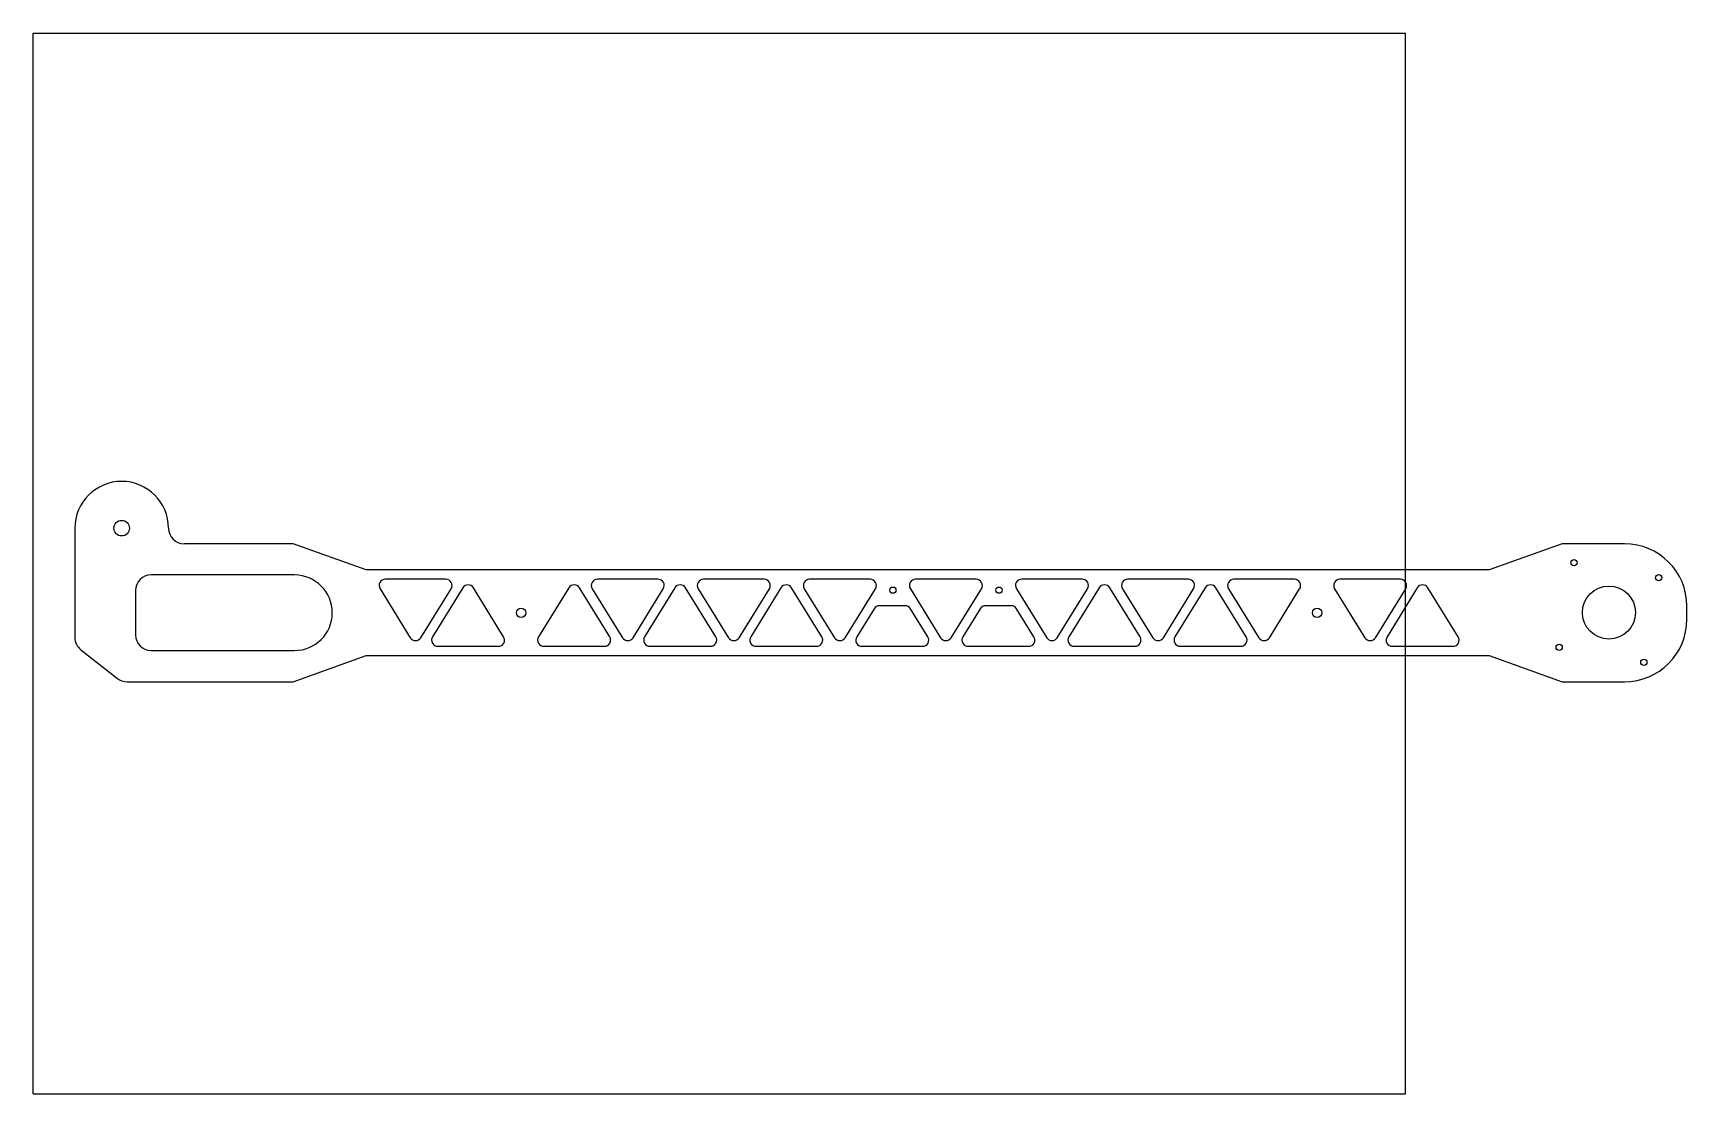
# Model space of a CAD drawing. Header units: inches. Extents: x 0 to 26.5, y 0 to 17.
import ezdxf

# ---------------------------------------------------------------- set-up
doc = ezdxf.new("R2010")
doc.units = ezdxf.units.IN
doc.header["$LTSCALE"] = 1.21
doc.header["$MEASUREMENT"] = 0
doc.layers.get('0').update_dxf_attribs({"linetype": 'CONTINUOUS'})
doc.layers.add('02___PRT_ALL_AXES', color=7, linetype='CONTINUOUS')

msp = doc.modelspace()

# ---------------------------------------------------------------- linework, layer by layer
at = {"color": 7, "linetype": 'CONTINUOUS'}
for p, q in [((0, 0), (0, 17)), ((0, 17), (22, 17)), ((22, 0), (22, 17)), ((4.191, 8.316), (1.891, 8.316)), ((6.616, 8.249), (5.646, 8.249)), ((10.016, 8.249), (9.046, 8.249)), ((11.716, 8.249), (10.746, 8.249)), ((13.416, 8.249), (12.446, 8.249)), ((15.116, 8.249), (14.146, 8.249)), ((16.816, 8.249), (15.846, 8.249)), ((18.516, 8.249), (17.546, 8.249)), ((20.216, 8.249), (19.246, 8.249)), ((21.916, 8.249), (20.946, 8.249)), ((1.641, 8.066), (1.641, 7.356)), ((5.561, 8.096), (6.046, 7.311)), ((6.216, 7.311), (6.701, 8.096)), ((6.887, 8.111), (6.402, 7.326)), ((7.542, 7.326), (7.057, 8.111)), ((8.587, 8.111), (8.102, 7.326)), ((9.242, 7.326), (8.757, 8.111)), ((8.961, 8.096), (9.446, 7.311)), ((9.616, 7.311), (10.101, 8.096)), ((10.287, 8.111), (9.802, 7.326)), ((10.942, 7.326), (10.457, 8.111)), ((10.661, 8.096), (11.146, 7.311)), ((11.316, 7.311), (11.801, 8.096)), ((11.987, 8.111), (11.502, 7.326)), ((12.642, 7.326), (12.157, 8.111)), ((12.361, 8.096), (12.846, 7.311)), ((13.016, 7.311), (13.501, 8.096)), ((14.061, 8.096), (14.546, 7.311)), ((14.716, 7.311), (15.201, 8.096)), ((15.761, 8.096), (16.246, 7.311)), ((16.416, 7.311), (16.901, 8.096)), ((17.087, 8.111), (16.602, 7.326)), ((17.742, 7.326), (17.257, 8.111)), ((17.461, 8.096), (17.946, 7.311)), ((18.116, 7.311), (18.601, 8.096)), ((18.787, 8.111), (18.302, 7.326)), ((19.442, 7.326), (18.957, 8.111)), ((19.161, 8.096), (19.646, 7.311)), ((19.816, 7.311), (20.301, 8.096)), ((20.861, 8.096), (21.346, 7.311)), ((21.516, 7.311), (22.001, 8.096)), ((22.187, 8.111), (21.702, 7.326)), ((22.842, 7.326), (22.357, 8.111)), ((13.48, 7.776), (13.202, 7.326)), ((13.979, 7.823), (13.565, 7.823)), ((14.342, 7.326), (14.064, 7.776)), ((15.18, 7.776), (14.902, 7.326)), ((15.679, 7.823), (15.265, 7.823)), ((16.042, 7.326), (15.764, 7.776)), ((6.487, 7.174), (7.457, 7.174)), ((8.187, 7.174), (9.157, 7.174)), ((9.887, 7.174), (10.857, 7.174)), ((11.587, 7.174), (12.557, 7.174)), ((13.287, 7.174), (14.257, 7.174)), ((14.987, 7.174), (15.957, 7.174)), ((16.687, 7.174), (17.657, 7.174)), ((18.387, 7.174), (19.357, 7.174)), ((21.787, 7.174), (22.757, 7.174)), ((1.891, 7.106), (4.191, 7.106)), ((0, 0), (22, 0))]:
    msp.add_line(p, q, dxfattribs=at)
msp.add_circle((1.42, 9.066), 0.125, dxfattribs=at)
for centre, radius, start, end in [((1.891, 8.066), 0.25, 90, 180), ((4.191, 7.711), 0.605, 270, 90), ((5.646, 8.149), 0.1, 90, 211.7238), ((6.616, 8.149), 0.1, 328.2762, 90), ((9.046, 8.149), 0.1, 90, 211.7238), ((10.016, 8.149), 0.1, 328.2762, 90), ((10.746, 8.149), 0.1, 90, 211.7238), ((11.716, 8.149), 0.1, 328.2762, 90), ((12.446, 8.149), 0.1, 90, 211.7238), ((13.416, 8.149), 0.1, 328.2762, 90), ((14.146, 8.149), 0.1, 90, 211.7238), ((15.116, 8.149), 0.1, 328.2762, 90), ((15.846, 8.149), 0.1, 90, 211.7238), ((16.816, 8.149), 0.1, 328.2762, 90), ((17.546, 8.149), 0.1, 90, 211.7238), ((18.516, 8.149), 0.1, 328.2762, 90), ((19.246, 8.149), 0.1, 90, 211.7238), ((20.216, 8.149), 0.1, 328.2762, 90), ((20.946, 8.149), 0.1, 90, 211.7238), ((21.916, 8.149), 0.1, 328.2762, 90), ((6.972, 8.058), 0.1, 31.7238, 148.2762), ((8.672, 8.058), 0.1, 31.7238, 148.2762), ((10.372, 8.058), 0.1, 31.7238, 148.2762), ((12.072, 8.058), 0.1, 31.7238, 148.2762), ((17.172, 8.058), 0.1, 31.7238, 148.2762), ((18.872, 8.058), 0.1, 31.7238, 148.2762), ((22.272, 8.058), 0.1, 31.7238, 148.2762), ((13.565, 7.723), 0.1, 90, 148.2762), ((13.979, 7.723), 0.1, 31.7238, 90), ((15.265, 7.723), 0.1, 90, 148.2762), ((15.679, 7.723), 0.1, 31.7238, 90), ((1.891, 7.356), 0.25, 180, 270), ((6.131, 7.364), 0.1, 211.7238, 328.2762), ((6.487, 7.274), 0.1, 148.2762, 270), ((7.457, 7.274), 0.1, 270, 31.7238), ((8.187, 7.274), 0.1, 148.2762, 270), ((9.157, 7.274), 0.1, 270, 31.7238), ((9.531, 7.364), 0.1, 211.7238, 328.2762), ((9.887, 7.274), 0.1, 148.2762, 270), ((10.857, 7.274), 0.1, 270, 31.7238), ((11.231, 7.364), 0.1, 211.7238, 328.2762), ((11.587, 7.274), 0.1, 148.2762, 270), ((12.557, 7.274), 0.1, 270, 31.7238), ((12.931, 7.364), 0.1, 211.7238, 328.2762), ((13.287, 7.274), 0.1, 148.2762, 270), ((14.257, 7.274), 0.1, 270, 31.7238), ((14.631, 7.364), 0.1, 211.7238, 328.2762), ((14.987, 7.274), 0.1, 148.2762, 270), ((15.957, 7.274), 0.1, 270, 31.7238), ((16.331, 7.364), 0.1, 211.7238, 328.2762), ((16.687, 7.274), 0.1, 148.2762, 270), ((17.657, 7.274), 0.1, 270, 31.7238), ((18.031, 7.364), 0.1, 211.7238, 328.2762), ((18.387, 7.274), 0.1, 148.2762, 270), ((19.357, 7.274), 0.1, 270, 31.7238), ((19.731, 7.364), 0.1, 211.7238, 328.2762), ((21.431, 7.364), 0.1, 211.7238, 328.2762), ((21.787, 7.274), 0.1, 148.2762, 270), ((22.757, 7.274), 0.1, 270, 31.7238)]:
    msp.add_arc(centre, radius, start, end, dxfattribs=at)
at = {"layer": '02___PRT_ALL_AXES', "color": 7, "linetype": 'CONTINUOUS'}
for p, q in [((0.67, 9.066), (0.67, 7.314)), ((4.17, 8.816), (2.42, 8.816)), ((5.339, 8.399), (4.17, 8.816)), ((24.508, 8.816), (23.339, 8.399)), ((25.508, 8.816), (24.508, 8.816)), ((23.339, 8.399), (5.339, 8.399)), ((26.508, 7.606), (26.508, 7.816)), ((0.766, 7.117), (1.352, 6.659)), ((4.17, 6.606), (5.339, 7.024)), ((5.339, 7.024), (23.339, 7.024)), ((23.339, 7.024), (24.508, 6.606)), ((1.506, 6.606), (4.17, 6.606)), ((24.508, 6.606), (25.508, 6.606))]:
    msp.add_line(p, q, dxfattribs=at)
for centre, radius in [((24.699, 8.512), 0.05), ((26.056, 8.273), 0.05), ((13.781, 8.073), 0.05), ((15.481, 8.073), 0.05), ((25.258, 7.714), 0.425), ((7.822, 7.711), 0.075), ((20.581, 7.711), 0.075), ((24.46, 7.155), 0.05), ((25.817, 6.916), 0.05)]:
    msp.add_circle(centre, radius, dxfattribs=at)
for centre, radius, start, end in [((1.42, 9.066), 0.75, 0, 180), ((2.42, 9.066), 0.25, 180, 270), ((25.508, 7.816), 1, 0, 90), ((25.508, 7.606), 1, 270, 360), ((0.92, 7.314), 0.25, 180, 232), ((1.506, 6.856), 0.25, 232, 270)]:
    msp.add_arc(centre, radius, start, end, dxfattribs=at)

doc.saveas('drawing.dxf')
